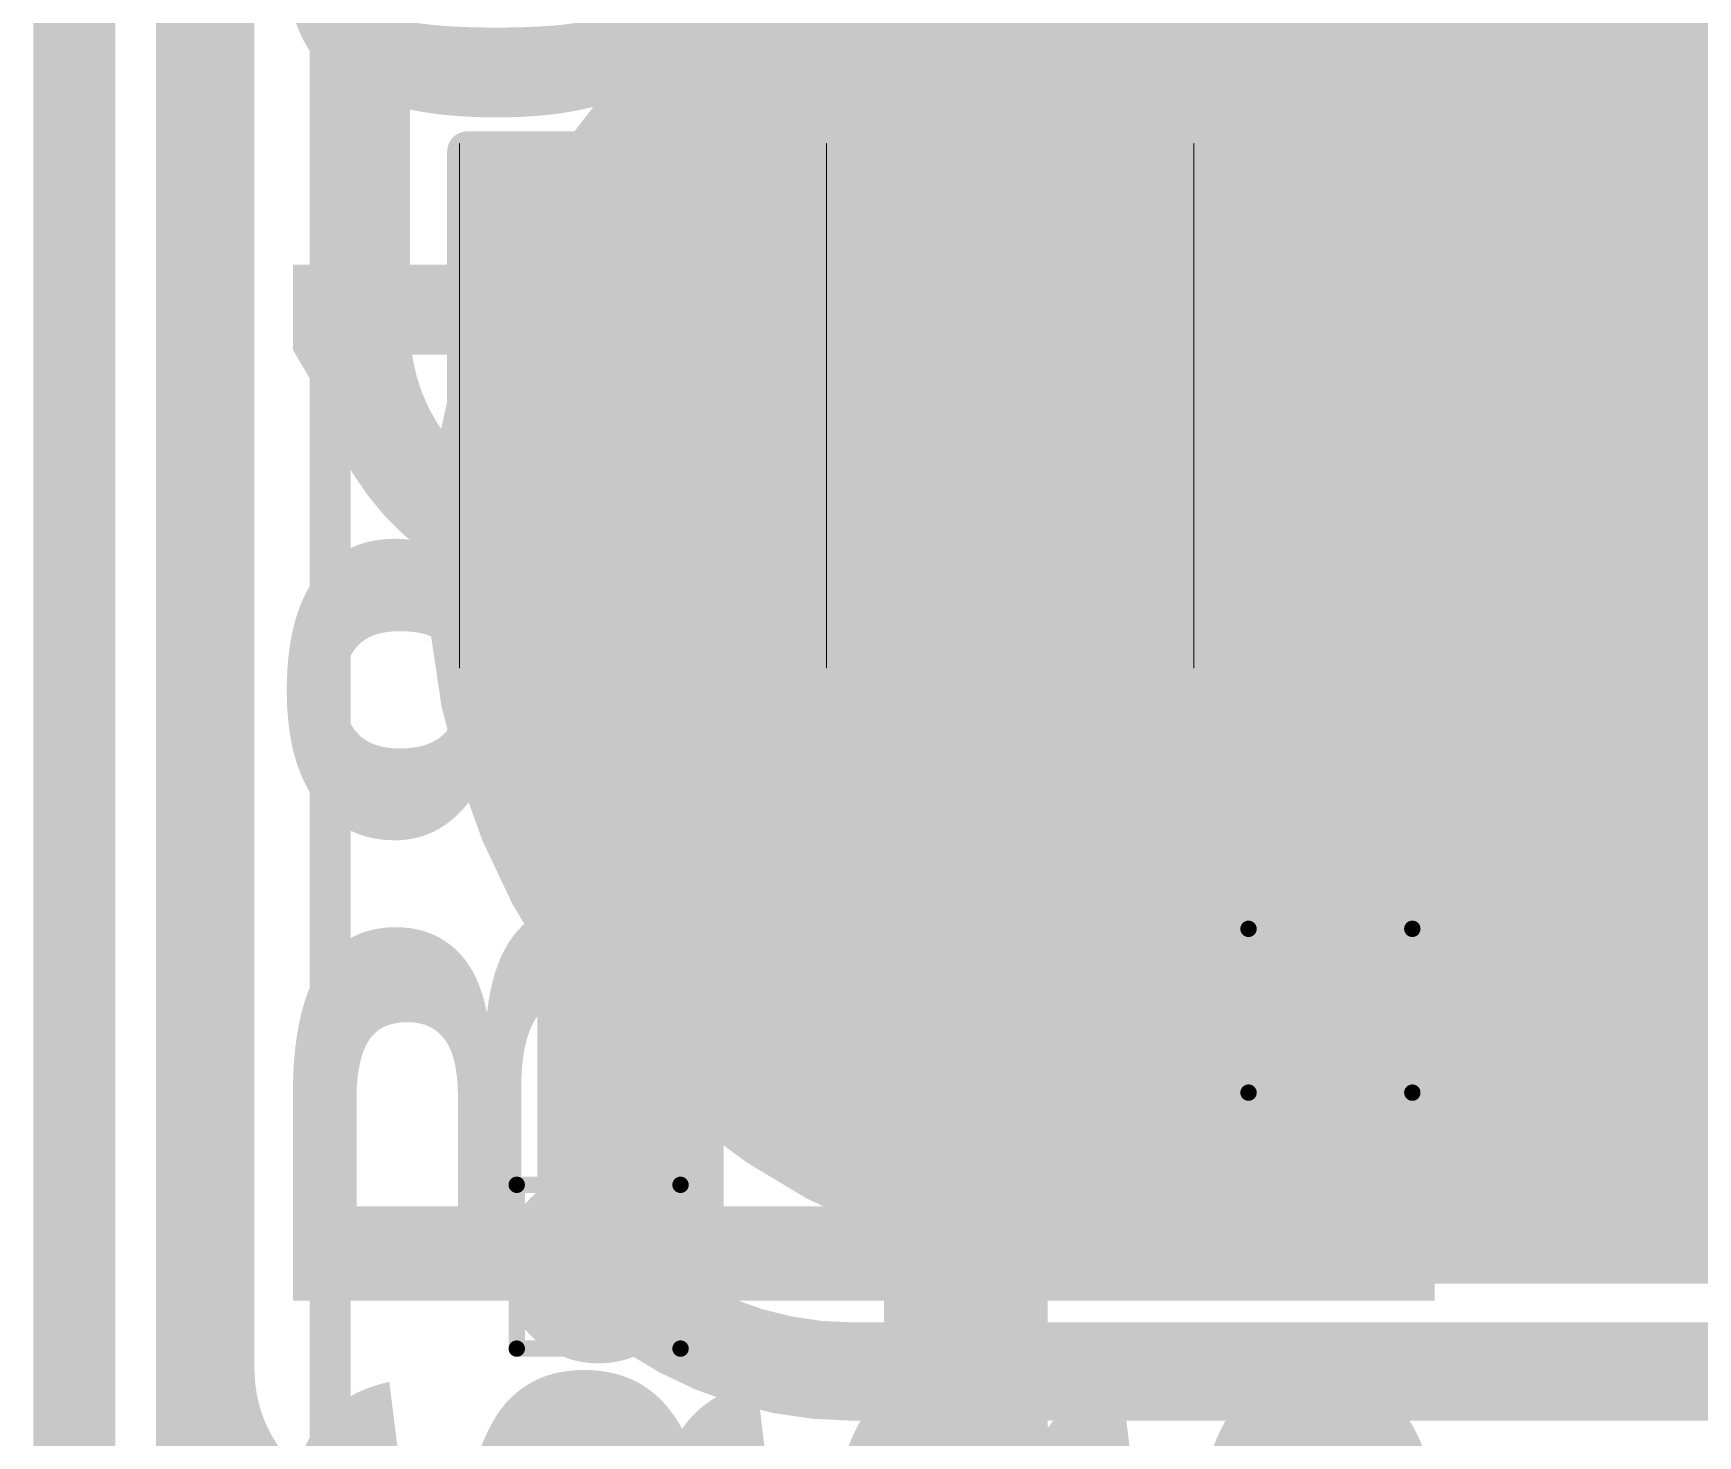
# Model space of a CAD drawing. Header units: inches. Extents: x -17 to 443, y -40 to 218.
# Drawn here: x -1.9 to 3.26, y 10.9 to 15.25 of the extents above; entities that cross this region are included whole.
import ezdxf

# ---------------------------------------------------------------- set-up
doc = ezdxf.new("R2010")
doc.units = ezdxf.units.IN
for name, color, linetype in [('Board Outline', 216, 'Continuous'), ('Bottom Layer', 5, 'Continuous'), ('Bottom Overlay', 54, 'Continuous'), ('Bottom Paste', 16, 'Continuous'), ('Bottom Solder', 6, 'Continuous'), ('Drill Drawing', 1, 'Continuous'), ('Fabrication', 76, 'Continuous'), ('Top Layer', 1, 'Continuous'), ('Top Overlay', 2, 'Continuous'), ('Top Paste', 8, 'Continuous'), ('Top Solder', 216, 'Continuous'), ('Via Holes', 16, 'Continuous')]:
    doc.layers.add(name, color=color, linetype=linetype)
doc.styles.add('Arial', font='', dxfattribs={"height": 0.2})
doc.styles.add('Arial Black_Bold', font='', dxfattribs={"height": 0.2})
doc.styles.get('Arial').set_extended_font_data('Arial')
doc.styles.get('Arial Black_Bold').set_extended_font_data('Arial Black', bold=True)

# ---------------------------------------------------------------- blocks, each defined once
blk = doc.blocks.new('S______B______0402_2')
at = {"layer": 'Top Layer'}
for points in [[(-0.6985, -0.3175), (-0.6985, 0.3174999999999999), (-0.2413000000000001, 0.3175), (-0.2412999999999999, -0.3174999999999999)], [(0.2413000000000001, -0.3175), (0.2412999999999999, 0.3174999999999999), (0.6985, 0.3175), (0.6985, -0.3174999999999999)]]:
    blk.add_hatch(color=1, dxfattribs=at).paths.add_polyline_path(points)
at = {"layer": 'Top Paste'}
for points in [[(-0.6985, -0.3175), (-0.6985, 0.3174999999999999), (-0.2413000000000001, 0.3175), (-0.2412999999999999, -0.3174999999999999)], [(0.2413000000000001, -0.3175), (0.2412999999999999, 0.3174999999999999), (0.6985, 0.3175), (0.6985, -0.3174999999999999)]]:
    blk.add_hatch(color=8, dxfattribs=at).paths.add_polyline_path(points)
at = {"layer": 'Top Solder'}
for points in [[(-0.75350116, -0.3725011600000001), (-0.75350116, 0.3725011599999999), (-0.18629884, 0.3725011600000001), (-0.1862988399999999, -0.3725011599999999)], [(0.18629884, -0.3725011600000001), (0.1862988399999999, 0.3725011599999999), (0.75350116, 0.3725011600000001), (0.75350116, -0.3725011599999999)]]:
    blk.add_hatch(color=216, dxfattribs=at).paths.add_polyline_path(points)
at = {"layer": 'Top Overlay'}
for points, const_width in [([(0.7874, 0.4064), (-0.7874, 0.4064)], 0.127), ([(-0.7874, -0.4064), (-0.7874, 0.4064)], 0.127), ([(0.7874, -0.4064), (0.7874, 0.4064)], 0.127), ([(0.7874, -0.4064), (-0.7874, -0.4064)], 0.127), ([(0.8128, -0.4318), (-0.8128, -0.4318)], 0.0032258)]:
    blk.add_lwpolyline(points, dxfattribs=dict(at, const_width=const_width))
for points, const_width in [([(-0.8191499999999999, 0.4064, 1), (-0.7556499999999999, 0.4064, 1)], 0.0635), ([(-0.8191499999999999, 0.4064, 1), (-0.7556499999999999, 0.4064, 1)], 0.0635), ([(0.7556499999999999, 0.4064, 1), (0.8191499999999999, 0.4064, 1)], 0.0635), ([(0.7556499999999999, 0.4064, 1), (0.8191499999999999, 0.4064, 1)], 0.0635), ([(-0.8191499999999999, -0.4064, 1), (-0.7556499999999999, -0.4064, 1)], 0.0635), ([(-0.8191499999999999, -0.4064, 1), (-0.7556499999999999, -0.4064, 1)], 0.0635), ([(0.7556499999999999, -0.4064, 1), (0.8191499999999999, -0.4064, 1)], 0.0635), ([(0.7556499999999999, -0.4064, 1), (0.8191499999999999, -0.4064, 1)], 0.0635), ([(-0.81360518, -0.4318, 1), (-0.8119948199999999, -0.4318, 1)], 0.0016129), ([(0.8119948199999999, -0.4318, 1), (0.81360518, -0.4318, 1)], 0.0016129)]:
    blk.add_lwpolyline(points, format="xyb", close=True, dxfattribs=dict(at, const_width=const_width))
blk = doc.blocks.new('S______B______0402_34')
at = {"layer": 'Top Layer'}
for points in [[(-0.6985, -0.3175), (-0.6985, 0.3174999999999999), (-0.2413000000000001, 0.3175), (-0.2412999999999999, -0.3174999999999999)], [(0.2413000000000001, -0.3175), (0.2412999999999999, 0.3174999999999999), (0.6985, 0.3175), (0.6985, -0.3174999999999999)]]:
    blk.add_hatch(color=1, dxfattribs=at).paths.add_polyline_path(points)
at = {"layer": 'Top Paste'}
for points in [[(-0.6985, -0.3175), (-0.6985, 0.3174999999999999), (-0.2413000000000001, 0.3175), (-0.2412999999999999, -0.3174999999999999)], [(0.2413000000000001, -0.3175), (0.2412999999999999, 0.3174999999999999), (0.6985, 0.3175), (0.6985, -0.3174999999999999)]]:
    blk.add_hatch(color=8, dxfattribs=at).paths.add_polyline_path(points)
at = {"layer": 'Top Solder'}
for points in [[(-0.75350116, -0.3725011600000001), (-0.75350116, 0.3725011599999999), (-0.18629884, 0.3725011600000001), (-0.1862988399999999, -0.3725011599999999)], [(0.18629884, -0.3725011600000001), (0.1862988399999999, 0.3725011599999999), (0.75350116, 0.3725011600000001), (0.75350116, -0.3725011599999999)]]:
    blk.add_hatch(color=216, dxfattribs=at).paths.add_polyline_path(points)
at = {"layer": 'Top Overlay'}
for points, const_width in [([(-0.7874, -0.4064), (-0.7874, 0.4064)], 0.127), ([(0.7874, 0.4064), (-0.7874, 0.4064)], 0.127), ([(0.7874, -0.4064), (0.7874, 0.4064)], 0.127), ([(0.7874, -0.4064), (-0.7874, -0.4064)], 0.127), ([(0.8128, -0.4318), (-0.8128, -0.4318)], 0.0032258)]:
    blk.add_lwpolyline(points, dxfattribs=dict(at, const_width=const_width))
for points, const_width in [([(-0.8191499999999999, 0.4064, 1), (-0.7556499999999999, 0.4064, 1)], 0.0635), ([(-0.8191499999999999, 0.4064, 1), (-0.7556499999999999, 0.4064, 1)], 0.0635), ([(0.7556499999999999, 0.4064, 1), (0.8191499999999999, 0.4064, 1)], 0.0635), ([(0.7556499999999999, 0.4064, 1), (0.8191499999999999, 0.4064, 1)], 0.0635), ([(-0.8191499999999999, -0.4064, 1), (-0.7556499999999999, -0.4064, 1)], 0.0635), ([(-0.8191499999999999, -0.4064, 1), (-0.7556499999999999, -0.4064, 1)], 0.0635), ([(0.7556499999999999, -0.4064, 1), (0.8191499999999999, -0.4064, 1)], 0.0635), ([(0.7556499999999999, -0.4064, 1), (0.8191499999999999, -0.4064, 1)], 0.0635), ([(-0.81360518, -0.4318, 1), (-0.8119948199999999, -0.4318, 1)], 0.0016129), ([(0.8119948199999999, -0.4318, 1), (0.81360518, -0.4318, 1)], 0.0016129)]:
    blk.add_lwpolyline(points, format="xyb", close=True, dxfattribs=dict(at, const_width=const_width))
blk = doc.blocks.new('SEMG_PAD_B_64')
at = {"layer": 'Bottom Layer'}
h = blk.add_hatch(color=5, dxfattribs=at)
edge = h.paths.add_edge_path()
edge.add_arc((-3.14997338, 0.0128143), 2.09999834, 90, 270)
edge.add_line((-3.14997338, -2.08718404), (3.150029259999999, -2.08718404))
edge.add_arc((3.15002926, 0.0128143), 2.09999834, 270, 450)
edge.add_line((3.15002926, 2.11281264), (-3.14997338, 2.11281264))
at = {"layer": 'Bottom Paste'}
h = blk.add_hatch(color=16, dxfattribs=at)
edge = h.paths.add_edge_path()
edge.add_arc((-3.14997338, 0.0128143), 2.09999834, 90, 270)
edge.add_line((-3.14997338, -2.08718404), (3.150029259999999, -2.08718404))
edge.add_arc((3.15002926, 0.0128143), 2.09999834, 270, 450)
edge.add_line((3.15002926, 2.11281264), (-3.14997338, 2.11281264))
at = {"layer": 'Bottom Solder'}
h = blk.add_hatch(color=6, dxfattribs=at)
edge = h.paths.add_edge_path()
edge.add_arc((-3.14997338, 0.0128143), 2.20159834, 90, 270)
edge.add_line((-3.14997338, -2.18878404), (3.150029259999999, -2.18878404))
edge.add_arc((3.15002926, 0.0128143), 2.20159834, 270, 450)
edge.add_line((3.15002926, 2.21441264), (-3.14997338, 2.21441264))
at = {"layer": 'Bottom Overlay', "const_width": 0.127}
blk.add_lwpolyline([(5.683262699999999, 10.96579468), (5.683262699999999, -10.96562958)], dxfattribs=at)
blk = doc.blocks.new('S______B______0402_88')
at = {"layer": 'Top Layer'}
for points in [[(-0.6985, -0.3175), (-0.6985, 0.3174999999999999), (-0.2413000000000001, 0.3175), (-0.2412999999999999, -0.3174999999999999)], [(0.2413025400000001, -0.3175), (0.2413025399999999, 0.3174999999999999), (0.6985025399999999, 0.3175), (0.6985025399999999, -0.3174999999999999)]]:
    blk.add_hatch(color=1, dxfattribs=at).paths.add_polyline_path(points)
at = {"layer": 'Top Paste'}
for points in [[(-0.6985, -0.3175), (-0.6985, 0.3174999999999999), (-0.2413000000000001, 0.3175), (-0.2412999999999999, -0.3174999999999999)], [(0.2413025400000001, -0.3175), (0.2413025399999999, 0.3174999999999999), (0.6985025399999999, 0.3175), (0.6985025399999999, -0.3174999999999999)]]:
    blk.add_hatch(color=8, dxfattribs=at).paths.add_polyline_path(points)
at = {"layer": 'Top Solder'}
for points in [[(-0.75350116, -0.3725011600000001), (-0.75350116, 0.3725011599999999), (-0.18629884, 0.3725011600000001), (-0.1862988399999999, -0.3725011599999999)], [(0.1863013800000001, -0.3725011600000001), (0.1863013799999999, 0.3725011599999999), (0.7535037, 0.3725011600000001), (0.7535037, -0.3725011599999999)]]:
    blk.add_hatch(color=216, dxfattribs=at).paths.add_polyline_path(points)
at = {"layer": 'Top Overlay'}
for points, const_width in [([(-0.7874, -0.4064), (-0.7874, 0.4064)], 0.127), ([(0.7874, 0.4064), (-0.7874, 0.4064)], 0.127), ([(0.7874, -0.4064), (0.7874, 0.4064)], 0.127), ([(0.7874, -0.4064), (-0.7874, -0.4064)], 0.127), ([(0.8128, -0.4318), (-0.8127974599999999, -0.4318)], 0.0032258)]:
    blk.add_lwpolyline(points, dxfattribs=dict(at, const_width=const_width))
for points, const_width in [([(-0.8191499999999999, 0.4064, 1), (-0.7556499999999999, 0.4064, 1)], 0.0635), ([(-0.8191499999999999, 0.4064, 1), (-0.7556499999999999, 0.4064, 1)], 0.0635), ([(0.7556499999999999, 0.4064, 1), (0.8191499999999999, 0.4064, 1)], 0.0635), ([(0.7556499999999999, 0.4064, 1), (0.8191499999999999, 0.4064, 1)], 0.0635), ([(-0.8191499999999999, -0.4064, 1), (-0.7556499999999999, -0.4064, 1)], 0.0635), ([(-0.8191499999999999, -0.4064, 1), (-0.7556499999999999, -0.4064, 1)], 0.0635), ([(0.7556499999999999, -0.4064, 1), (0.8191499999999999, -0.4064, 1)], 0.0635), ([(0.7556499999999999, -0.4064, 1), (0.8191499999999999, -0.4064, 1)], 0.0635), ([(-0.8136026399999999, -0.4318, 1), (-0.81199228, -0.4318, 1)], 0.0016129), ([(0.8119948199999999, -0.4318, 1), (0.81360518, -0.4318, 1)], 0.0016129)]:
    blk.add_lwpolyline(points, format="xyb", close=True, dxfattribs=dict(at, const_width=const_width))
blk = doc.blocks.new('T____P____SMD_3_P____204')
at = {"layer": 'Top Layer'}
h = blk.add_hatch(color=1, dxfattribs=at)
edge = h.paths.add_edge_path()
edge.add_arc((-0.50000154, 3.04000154), 0.499999, 90, 180)
edge.add_line((-1.00000054, 3.04000154), (-1.00000054, 2.03999846))
edge.add_arc((-0.50000154, 2.03999846), 0.499999, 180, 270)
edge.add_line((-0.5000015400000001, 1.53999946), (0.5000015399999999, 1.53999946))
edge.add_arc((0.50000154, 2.03999846), 0.499999, 270, 360)
edge.add_line((1.00000054, 2.03999846), (1.00000054, 3.04000154))
edge.add_arc((0.50000154, 3.04000154), 0.499999, 0, 90)
edge.add_line((0.50000154, 3.54000054), (-0.50000154, 3.54000054))
h = blk.add_hatch(color=1, dxfattribs=at)
edge = h.paths.add_edge_path()
edge.add_arc((-0.9999992699999999, 0), 1.00000054, 90, 270)
edge.add_line((-0.9999992700000001, -1.00000054), (0.9999992699999997, -1.00000054))
edge.add_arc((0.9999992699999999, 0), 1.00000054, 270, 450)
edge.add_line((0.99999927, 1.00000054), (-0.9999992699999998, 1.00000054))
h = blk.add_hatch(color=1, dxfattribs=at)
edge = h.paths.add_edge_path()
edge.add_arc((-0.50000154, -2.03999846), 0.499999, 90, 180)
edge.add_line((-1.00000054, -2.03999846), (-1.00000054, -3.04000154))
edge.add_arc((-0.50000154, -3.04000154), 0.499999, 180, 270)
edge.add_line((-0.5000015400000001, -3.54000054), (0.5000015399999999, -3.54000054))
edge.add_arc((0.50000154, -3.04000154), 0.499999, 270, 360)
edge.add_line((1.00000054, -3.04000154), (1.00000054, -2.03999846))
edge.add_arc((0.50000154, -2.03999846), 0.499999, 0, 90)
edge.add_line((0.50000154, -1.53999946), (-0.50000154, -1.53999946))
at = {"layer": 'Top Paste'}
h = blk.add_hatch(color=8, dxfattribs=at)
edge = h.paths.add_edge_path()
edge.add_arc((-0.50000154, 3.04000154), 0.499999, 90, 180)
edge.add_line((-1.00000054, 3.04000154), (-1.00000054, 2.03999846))
edge.add_arc((-0.50000154, 2.03999846), 0.499999, 180, 270)
edge.add_line((-0.5000015400000001, 1.53999946), (0.5000015399999999, 1.53999946))
edge.add_arc((0.50000154, 2.03999846), 0.499999, 270, 360)
edge.add_line((1.00000054, 2.03999846), (1.00000054, 3.04000154))
edge.add_arc((0.50000154, 3.04000154), 0.499999, 0, 90)
edge.add_line((0.50000154, 3.54000054), (-0.50000154, 3.54000054))
h = blk.add_hatch(color=8, dxfattribs=at)
edge = h.paths.add_edge_path()
edge.add_arc((-0.9999992699999999, 0), 1.00000054, 90, 270)
edge.add_line((-0.9999992700000001, -1.00000054), (0.9999992699999997, -1.00000054))
edge.add_arc((0.9999992699999999, 0), 1.00000054, 270, 450)
edge.add_line((0.99999927, 1.00000054), (-0.9999992699999998, 1.00000054))
h = blk.add_hatch(color=8, dxfattribs=at)
edge = h.paths.add_edge_path()
edge.add_arc((-0.50000154, -2.03999846), 0.499999, 90, 180)
edge.add_line((-1.00000054, -2.03999846), (-1.00000054, -3.04000154))
edge.add_arc((-0.50000154, -3.04000154), 0.499999, 180, 270)
edge.add_line((-0.5000015400000001, -3.54000054), (0.5000015399999999, -3.54000054))
edge.add_arc((0.50000154, -3.04000154), 0.499999, 270, 360)
edge.add_line((1.00000054, -3.04000154), (1.00000054, -2.03999846))
edge.add_arc((0.50000154, -2.03999846), 0.499999, 0, 90)
edge.add_line((0.50000154, -1.53999946), (-0.50000154, -1.53999946))
at = {"layer": 'Top Solder'}
h = blk.add_hatch(color=216, dxfattribs=at)
edge = h.paths.add_edge_path()
edge.add_arc((-0.50000154, 3.04000154), 0.601599, 90, 180)
edge.add_line((-1.10160054, 3.04000154), (-1.10160054, 2.03999846))
edge.add_arc((-0.50000154, 2.03999846), 0.601599, 180, 270)
edge.add_line((-0.5000015400000001, 1.43839946), (0.5000015399999999, 1.43839946))
edge.add_arc((0.50000154, 2.03999846), 0.601599, 270, 360)
edge.add_line((1.10160054, 2.03999846), (1.10160054, 3.04000154))
edge.add_arc((0.50000154, 3.04000154), 0.601599, 0, 90)
edge.add_line((0.50000154, 3.64160054), (-0.50000154, 3.64160054))
h = blk.add_hatch(color=216, dxfattribs=at)
edge = h.paths.add_edge_path()
edge.add_arc((-0.9999992699999999, 0), 1.10160054, 90, 270)
edge.add_line((-0.9999992700000001, -1.10160054), (0.9999992699999997, -1.10160054))
edge.add_arc((0.9999992699999999, 0), 1.10160054, 270, 450)
edge.add_line((0.99999927, 1.10160054), (-0.9999992699999998, 1.10160054))
h = blk.add_hatch(color=216, dxfattribs=at)
edge = h.paths.add_edge_path()
edge.add_arc((-0.50000154, -2.03999846), 0.601599, 90, 180)
edge.add_line((-1.10160054, -2.03999846), (-1.10160054, -3.04000154))
edge.add_arc((-0.50000154, -3.04000154), 0.601599, 180, 270)
edge.add_line((-0.5000015400000001, -3.64160054), (0.5000015399999999, -3.64160054))
edge.add_arc((0.50000154, -3.04000154), 0.601599, 270, 360)
edge.add_line((1.10160054, -3.04000154), (1.10160054, -2.03999846))
edge.add_arc((0.50000154, -2.03999846), 0.601599, 0, 90)
edge.add_line((0.50000154, -1.43839946), (-0.50000154, -1.43839946))

msp = doc.modelspace()

# ---------------------------------------------------------------- hatches: boundary and pattern name
at = {"layer": 'Bottom Layer'}
h = msp.add_hatch(color=5, dxfattribs=at)
edge = h.paths.add_edge_path()
edge.add_arc((2.11819744, 12.2206639), 0.2999994, 0, 360)
h = msp.add_hatch(color=5, dxfattribs=at)
edge = h.paths.add_edge_path()
edge.add_arc((-0.15146528, 11.42682754), 0.2999994, 0, 360)
at = {"layer": 'Top Layer'}
h = msp.add_hatch(color=1, dxfattribs=at)
edge = h.paths.add_edge_path()
edge.add_arc((2.11819744, 12.2206639), 0.2999994, 0, 360)
h = msp.add_hatch(color=1, dxfattribs=at)
edge = h.paths.add_edge_path()
edge.add_arc((-0.15146528, 11.42682754), 0.2999994, 0, 360)
at = {"layer": 'Via Holes'}
h = msp.add_hatch(color=7, dxfattribs=at)
edge = h.paths.add_edge_path()
edge.add_arc((2.11819744, 12.2206639), 0.1499997, 0, 360)
h = msp.add_hatch(color=7, dxfattribs=at)
edge = h.paths.add_edge_path()
edge.add_arc((-0.15146528, 11.42682754), 0.1499997, 0, 360)

# ---------------------------------------------------------------- linework, layer by layer
at = {"layer": 'Board Outline', "const_width": 0.127}
msp.add_lwpolyline([(-1.77794412, 2.64836656), (-1.7777841, 24.50402262)], dxfattribs=at)
at = {"layer": 'Bottom Layer', "const_width": 0.3048}
for points in [[(-1.3713968, 11.10812612), (-1.3713968, 15.51878532)], [(-0.15146528, 11.42682754), (-0.15042642, 11.42682754)], [(0.6334201199999999, 11.1017177), (4.39031126, 11.1017177)]]:
    msp.add_lwpolyline(points, dxfattribs=at)
at = {"layer": 'Bottom Layer', "const_width": 0.1524}
for points in [[(-0.22766528, 11.42682754, 1), (-0.07526528, 11.42682754, 1)], [(-0.22766528, 11.42682754, 1), (-0.07526528, 11.42682754, 1)], [(-0.22662642, 11.42682754, 1), (-0.07422642, 11.42682754, 1)], [(-1.4475968, 11.10812612, 1), (-1.2951968, 11.10812612, 1)], [(-1.4475968, 11.10812612, 1), (-1.2951968, 11.10812612, 1)], [(0.55722012, 11.1017177, 1), (0.70962012, 11.1017177, 1)], [(0.55722012, 11.1017177, 1), (0.70962012, 11.1017177, 1)]]:
    msp.add_lwpolyline(points, format="xyb", close=True, dxfattribs=at)
at = {"layer": 'Bottom Layer', "const_width": 0.3048}
for points in [[(0.6334201199999999, 11.1017177, -0.1989122883374838), (-0.15146528, 11.42682754)], [(-0.7983092999999999, 10.53503862, -0.4142135623730951), (-1.3713968, 11.10812612)]]:
    msp.add_lwpolyline(points, format="xyb", dxfattribs=at)
at = {"layer": 'Drill Drawing', "const_width": 0.0508}
for points in [[(1.86419744, 12.4746639), (2.37219744, 12.4746639)], [(1.86419744, 11.9666639), (1.86419744, 12.4746639)], [(2.37219744, 11.9666639), (2.37219744, 12.4746639)], [(1.86419744, 11.9666639), (2.37219744, 11.9666639)], [(-0.40546528, 11.68082754), (0.10253472, 11.68082754)], [(-0.40546528, 11.17282754), (-0.40546528, 11.68082754)], [(0.10253472, 11.17282754), (0.10253472, 11.68082754)], [(-0.40546528, 11.17282754), (0.10253472, 11.17282754)]]:
    msp.add_lwpolyline(points, dxfattribs=at)
at = {"layer": 'Drill Drawing', "const_width": 0.0254}
for points in [[(1.85149744, 12.4746639, 1), (1.87689744, 12.4746639, 1)], [(1.85149744, 12.4746639, 1), (1.87689744, 12.4746639, 1)], [(2.35949744, 12.4746639, 1), (2.38489744, 12.4746639, 1)], [(2.35949744, 12.4746639, 1), (2.38489744, 12.4746639, 1)], [(1.85149744, 11.9666639, 1), (1.87689744, 11.9666639, 1)], [(1.85149744, 11.9666639, 1), (1.87689744, 11.9666639, 1)], [(2.35949744, 11.9666639, 1), (2.38489744, 11.9666639, 1)], [(2.35949744, 11.9666639, 1), (2.38489744, 11.9666639, 1)], [(-0.41816528, 11.68082754, 1), (-0.39276528, 11.68082754, 1)], [(-0.41816528, 11.68082754, 1), (-0.39276528, 11.68082754, 1)], [(0.08983472, 11.68082754, 1), (0.11523472, 11.68082754, 1)], [(0.08983472, 11.68082754, 1), (0.11523472, 11.68082754, 1)], [(-0.41816528, 11.17282754, 1), (-0.39276528, 11.17282754, 1)], [(-0.41816528, 11.17282754, 1), (-0.39276528, 11.17282754, 1)], [(0.08983472, 11.17282754, 1), (0.11523472, 11.17282754, 1)], [(0.08983472, 11.17282754, 1), (0.11523472, 11.17282754, 1)]]:
    msp.add_lwpolyline(points, format="xyb", close=True, dxfattribs=at)
at = {"layer": 'Fabrication', "const_width": 0.254}
for points in [[(-1.77794412, 2.64836656), (-1.7777841, 24.50402262)], [(1.54503374, 11.50180834), (7.8530323, 11.50180834)]]:
    msp.add_lwpolyline(points, dxfattribs=at)
for points in [[(0.0601091, 15.08673386, -0.198912367379658), (1.54503374, 15.7018101)], [(-0.5549671399999999, 13.60180922, -0.198912367379658), (0.0601091, 15.08673386)], [(0.0601091, 12.11688458, -0.198912367379658), (-0.5549671399999999, 13.60180922)], [(1.54503374, 11.50180834, -0.198912367379658), (0.0601091, 12.11688458)]]:
    msp.add_lwpolyline(points, format="xyb", dxfattribs=at)
at = {"layer": 'Fabrication', "const_width": 0.127}
for points in [[(-0.0033909, 15.08673386, 1), (0.1236091, 15.08673386, 1)], [(-0.0033909, 15.08673386, 1), (0.1236091, 15.08673386, 1)], [(-0.6184671399999999, 13.60180922, 1), (-0.49146714, 13.60180922, 1)], [(-0.6184671399999999, 13.60180922, 1), (-0.49146714, 13.60180922, 1)], [(-0.0033909, 12.11688458, 1), (0.1236091, 12.11688458, 1)], [(-0.0033909, 12.11688458, 1), (0.1236091, 12.11688458, 1)], [(1.48153374, 11.50180834, 1), (1.60853374, 11.50180834, 1)], [(1.48153374, 11.50180834, 1), (1.60853374, 11.50180834, 1)]]:
    msp.add_lwpolyline(points, format="xyb", close=True, dxfattribs=at)
at = {"layer": 'Top Layer'}
for points, const_width in [([(-1.37151872, 8.52250772), (-1.37145776, 16.76248108)], 0.3048), ([(-0.88885776, 14.33823904), (-0.88885776, 15.4425777)], 0.3048), ([(-0.15146528, 14.56683904), (2.1262086, 14.56683904)], 0.3809999999999999), ([(2.1262086, 14.56683904), (4.60708502, 14.56683904)], 0.3809999999999999), ([(-0.15146528, 11.42682754), (-0.15146528, 13.6270365)], 0.3809999999999999), ([(0.98737166, 9.90483922), (0.98737166, 13.5762365)], 0.508), ([(2.12220302, 13.59536016), (2.14004398, 13.61320112)], 0.3809999999999999), ([(2.12220302, 12.22466948), (2.12220302, 13.59536016)], 0.3809999999999999), ([(-0.17765522, 13.6270365), (-0.15146528, 13.6270365)], 0.3048), ([(2.1262086, 13.6270365), (2.14004398, 13.61320112)], 0.3048), ([(2.11819744, 12.2206639), (2.12220302, 12.22466948)], 0.3809999999999999)]:
    msp.add_lwpolyline(points, dxfattribs=dict(at, const_width=const_width))
for points, const_width in [([(-0.24671528, 14.56683904, 1), (-0.05621528, 14.56683904, 1)], 0.1905), ([(2.0309586, 14.56683904, 1), (2.2214586, 14.56683904, 1)], 0.1905), ([(2.0309586, 14.56683904, 1), (2.2214586, 14.56683904, 1)], 0.1905), ([(-0.9650577599999999, 14.33823904, 1), (-0.8126577599999999, 14.33823904, 1)], 0.1524), ([(-0.9650577599999999, 14.33823904, 1), (-0.8126577599999999, 14.33823904, 1)], 0.1524), ([(-0.24671528, 13.6270365, 1), (-0.05621528, 13.6270365, 1)], 0.1905), ([(0.8603716599999999, 13.5762365, 1), (1.11437166, 13.5762365, 1)], 0.254), ([(2.02695302, 13.59536016, 1), (2.21745302, 13.59536016, 1)], 0.1905), ([(2.02695302, 13.59536016, 1), (2.21745302, 13.59536016, 1)], 0.1905), ([(2.04479398, 13.61320112, 1), (2.23529398, 13.61320112, 1)], 0.1905), ([(-0.25385522, 13.6270365, 1), (-0.10145522, 13.6270365, 1)], 0.1524), ([(-0.25385522, 13.6270365, 1), (-0.10145522, 13.6270365, 1)], 0.1524), ([(-0.22766528, 13.6270365, 1), (-0.07526528, 13.6270365, 1)], 0.1524), ([(2.0500086, 13.6270365, 1), (2.2024086, 13.6270365, 1)], 0.1524), ([(2.06384398, 13.61320112, 1), (2.21624398, 13.61320112, 1)], 0.1524), ([(2.02294744, 12.2206639, 1), (2.21344744, 12.2206639, 1)], 0.1905), ([(2.02695302, 12.22466948, 1), (2.21745302, 12.22466948, 1)], 0.1905), ([(2.02695302, 12.22466948, 1), (2.21745302, 12.22466948, 1)], 0.1905), ([(-0.24671528, 11.42682754, 1), (-0.05621528, 11.42682754, 1)], 0.1905)]:
    msp.add_lwpolyline(points, format="xyb", close=True, dxfattribs=dict(at, const_width=const_width))
at = {"layer": 'Top Layer', "const_width": 0.3048}
msp.add_lwpolyline([(-0.17765522, 13.6270365, -0.4142135623730951), (-0.88885776, 14.33823904)], format="xyb", dxfattribs=at)

# ---------------------------------------------------------------- block references
for name, p, rotation in [('SEMG_PAD_B_64', (4.69900508, 13.58899238), 180), ('T____P____SMD_3_P____204', (4.69900508, 14.60492888), 180), ('S______B______0402_34', (-0.15152116, 14.09692888), 270), ('S______B______0402_88', (0.98731578, 14.09692888), 270), ('S______B______0402_2', (2.12615272, 14.09693142), 270)]:
    msp.add_blockref(name, p, dxfattribs=dict(rotation=rotation))

# ---------------------------------------------------------------- texts
at = {"layer": 'Fabrication', "style": 'Arial'}
msp.add_text('Cut-out', height=0.7619999999999999, dxfattribs=at).set_placement((2.47317006, 13.31804296))
at = {"layer": 'Top Overlay', "style": 'Arial Black_Bold'}
for s, p in [('SB810', (0.17017492, 9.8314256)), ('SB808', (1.30884676, 9.83142306)), ('SB807', (2.4411178, 9.8314256))]:
    msp.add_text(s, height=1.27, rotation=90, dxfattribs=at).set_placement(p)

doc.saveas('drawing.dxf')
